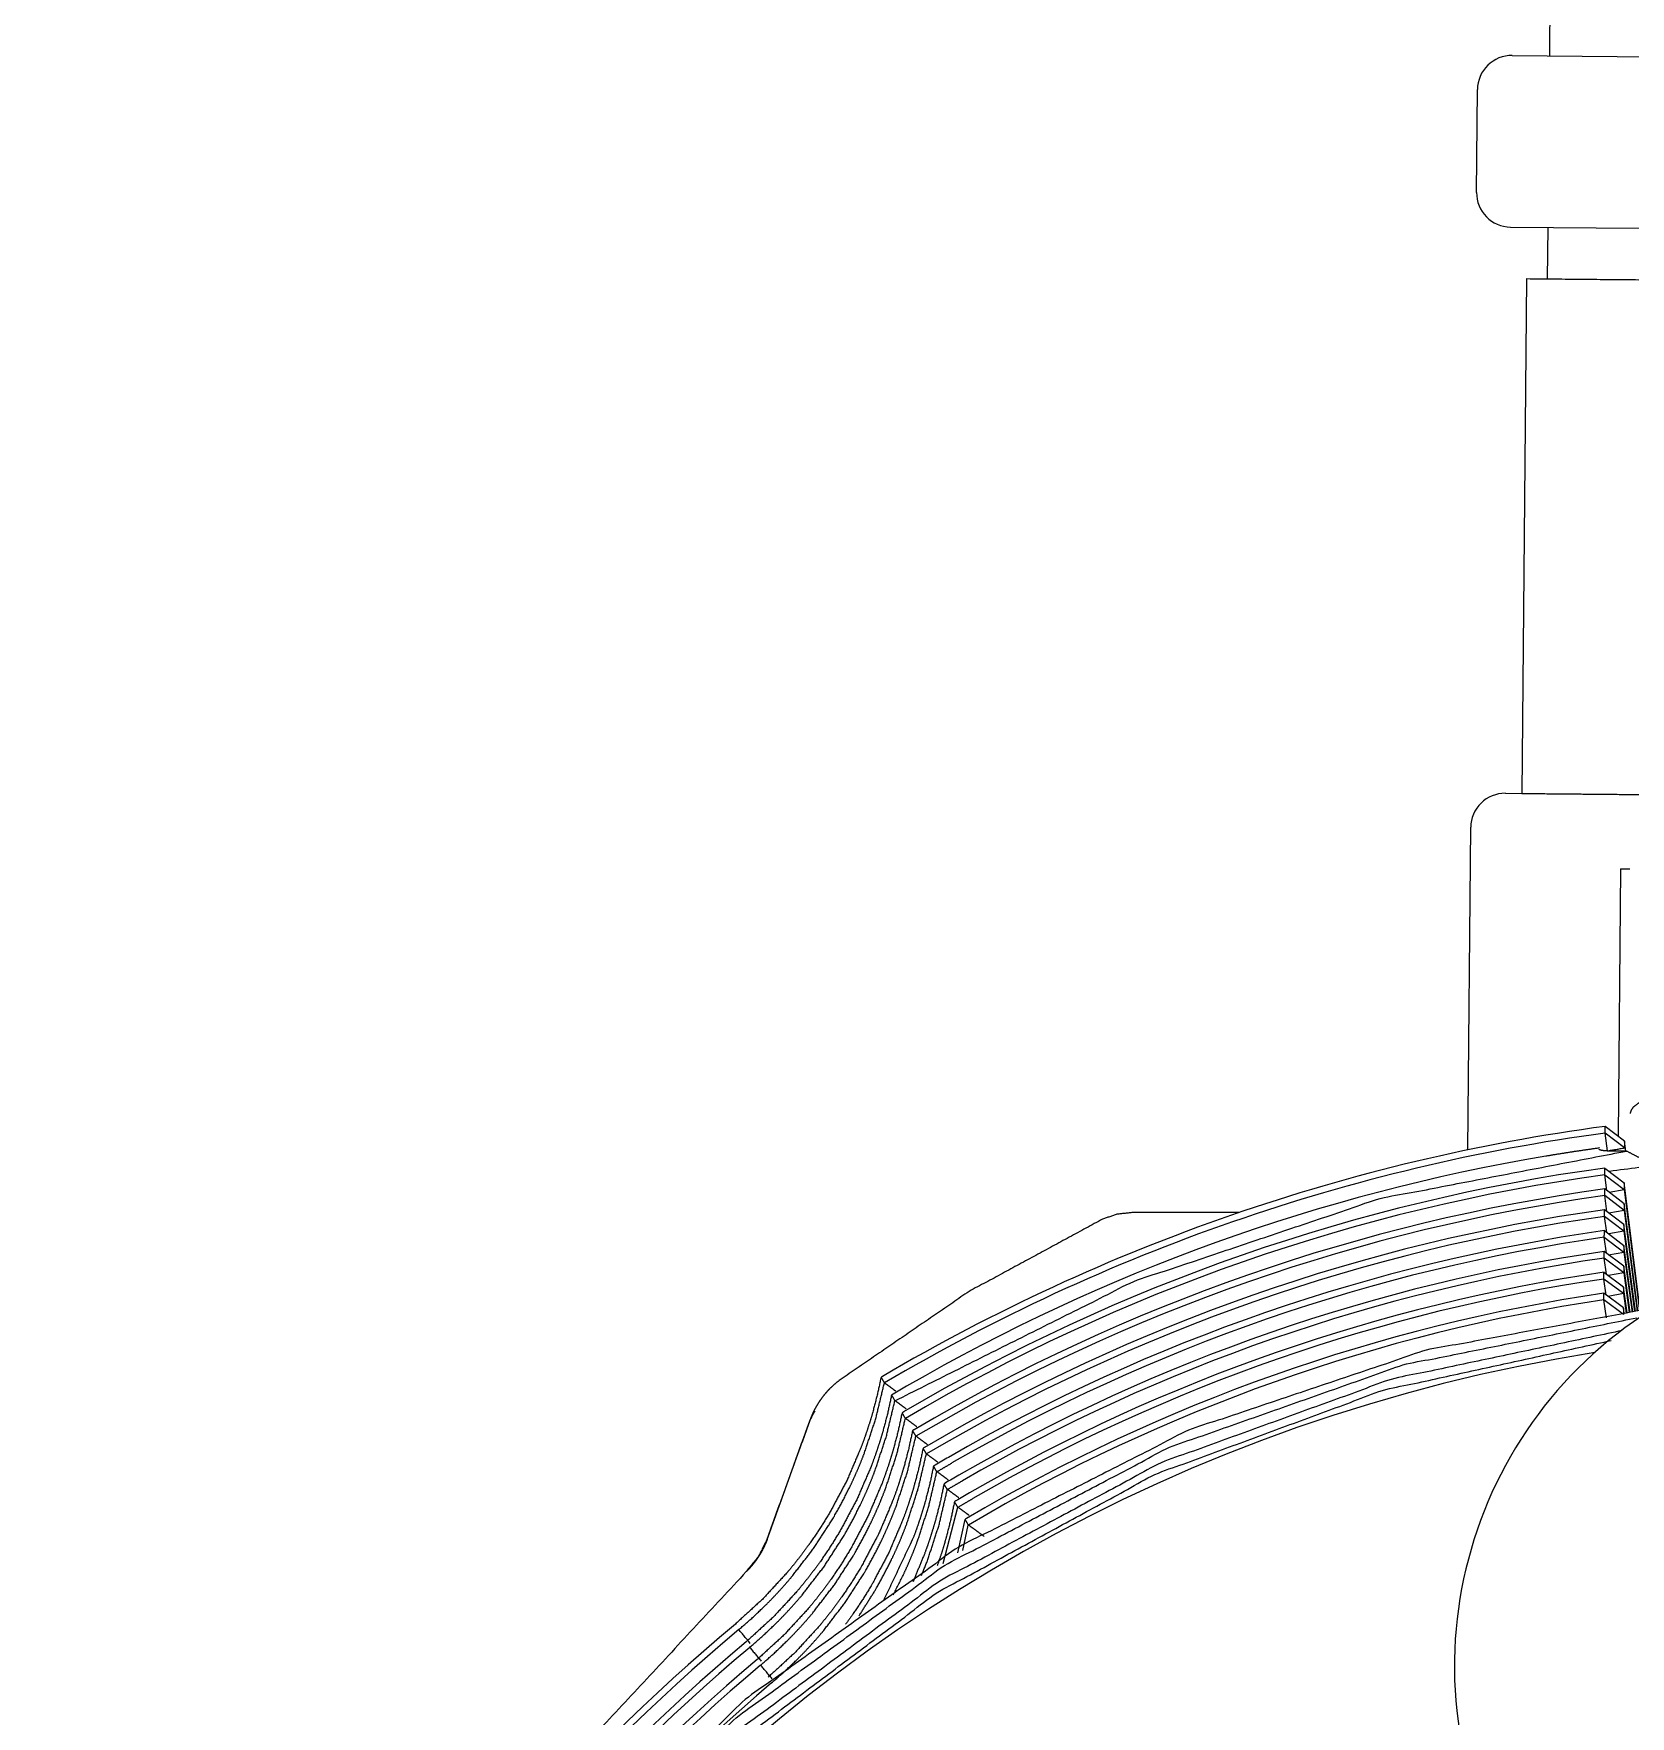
# Paper-space layout 'A3_1' of a CAD drawing. Header units: millimetres. Extents: x 0 to 420, y 0 to 297.
# Drawn here: x 182.39 to 191.7, y 44.31 to 54.12 of the extents above; entities that cross this region are included whole.
import ezdxf

# ---------------------------------------------------------------- set-up
doc = ezdxf.new("R2010")
doc.units = ezdxf.units.MM
doc.layers.add('170', color=7, linetype='Continuous', true_color=0xffffff)

psp = doc.layouts.new('A3_1')

# ---------------------------------------------------------------- linework, layer by layer
at = {"layer": '170', "color": 155, "linetype": 'Continuous', "lineweight": 13}
for p, q in [((191.3917, 72.0734), (191.2268, 53.9902)), ((191.0097, 53.9922), (191.8253, 53.9848)), ((190.8024, 53.1941), (190.8078, 53.794)), ((191.0005, 52.9922), (191.7505, 52.9854)), ((191.2177, 52.9904), (191.2149, 52.6904)), ((191.0942, 52.6914), (191.0668, 49.6915)), ((190.9704, 49.6924), (191.7204, 49.6855)), ((190.7515, 47.6141), (190.7686, 49.4942)), ((191.6414, 49.252), (191.6272, 47.6938)), ((191.5654, 47.6087), (191.5525, 47.7127)), ((191.6645, 47.626), (191.5525, 47.7127)), ((191.6648, 47.6647), (191.5528, 47.7516)), ((191.6716, 47.6076), (191.6648, 47.6647)), ((191.5624, 47.3774), (191.5503, 47.4698)), ((191.5503, 47.4698), (191.6629, 47.3834)), ((191.5506, 47.5087), (191.6632, 47.4222)), ((191.6624, 47.3009), (191.5495, 47.3872)), ((191.5749, 47.3678), (191.6629, 47.3834)), ((191.6629, 47.3834), (191.7523, 46.6775)), ((191.7566, 46.6782), (191.6632, 47.4222)), ((191.6617, 47.1796), (191.5484, 47.2657)), ((191.5617, 47.2556), (191.5492, 47.3483)), ((191.6622, 47.2621), (191.5492, 47.3483)), ((191.6624, 47.3009), (191.6622, 47.2621)), ((191.743, 46.6758), (191.6624, 47.3009)), ((189.4186, 47.249), (188.794, 47.249)), ((191.5609, 47.1338), (191.5481, 47.2268)), ((191.6614, 47.1408), (191.5481, 47.2268)), ((191.6622, 47.2621), (191.5738, 47.2464)), ((191.6617, 47.1796), (191.6614, 47.1408)), ((191.7286, 46.6732), (191.6617, 47.1796)), ((191.6622, 47.2621), (191.7385, 46.675)), ((191.5602, 47.0121), (191.547, 47.1052)), ((191.547, 47.1052), (191.6606, 47.0194)), ((191.5473, 47.1441), (191.6609, 47.0582)), ((191.6614, 47.1408), (191.5728, 47.1248)), ((191.6614, 47.1408), (191.7238, 46.6724)), ((191.5594, 46.8903), (191.5459, 46.9836)), ((191.6598, 46.898), (191.5459, 46.9836)), ((191.6601, 46.9368), (191.5462, 47.0226)), ((191.5718, 47.0033), (191.6606, 47.0194)), ((191.6609, 47.0582), (191.6606, 47.0194)), ((191.6606, 47.0194), (191.7084, 46.6697)), ((191.7134, 46.6706), (191.6609, 47.0582)), ((191.6593, 46.8154), (191.5451, 46.9009)), ((191.6598, 46.898), (191.5708, 46.8817)), ((191.6601, 46.9368), (191.6598, 46.898)), ((191.6598, 46.898), (191.6922, 46.6668)), ((191.6975, 46.6677), (191.6601, 46.9368)), ((191.6585, 46.694), (191.544, 46.7793)), ((191.5587, 46.7684), (191.5448, 46.862)), ((191.659, 46.7766), (191.5448, 46.862)), ((191.659, 46.7766), (191.5698, 46.7601)), ((191.6593, 46.8154), (191.659, 46.7766)), ((191.659, 46.7766), (191.6752, 46.6638)), ((191.6807, 46.6648), (191.6593, 46.8154)), ((191.5594, 46.6367), (191.5437, 46.7404)), ((191.6583, 46.6552), (191.5437, 46.7404)), ((191.6585, 46.694), (191.6583, 46.6552)), ((191.6632, 46.6617), (191.6585, 46.694)), ((187.6952, 45.2045), (187.7798, 45.532)), ((187.8215, 45.4608), (187.777, 45.2661)), ((187.8085, 45.2799), (187.8409, 45.4285))]:
    psp.add_line(p, q, dxfattribs=at)
for centre, radius, start, end in [((191.0078, 53.7922), 0.2, 89.47733, 179.47733), ((191.0024, 53.1922), 0.2, 179.47733, 269.47733), ((190.9686, 49.4924), 0.2, 89.47733, 179.47733), ((193.0512, 36.6067), 11.2452, 97.65711, 120.51444), ((193.0512, 36.6067), 11.2067, 97.68507, 120.5658), ((193.0512, 36.6067), 11.125, 99.54835, 120.04641), ((193.0512, 36.6067), 11.0048, 97.83694, 120.51343), ((193.0512, 36.6067), 10.9663, 97.86615, 120.56574), ((193.0512, 36.6067), 10.9817, 96.81187, 97.71797), ((193.0512, 36.6067), 10.8846, 97.92985, 120.5129), ((193.0512, 36.6067), 10.8461, 97.95974, 120.56571), ((193.0512, 36.6067), 10.7644, 98.02487, 120.51237), ((193.0512, 36.6067), 10.726, 98.05544, 120.56567), ((193.0512, 36.6067), 10.6442, 98.12205, 120.02282), ((193.0512, 36.6067), 10.6058, 98.15333, 120.01888), ((193.0512, 36.6067), 10.524, 98.22147, 120.01658), ((193.0512, 36.6067), 10.4856, 98.25349, 120.01256), ((193.1241, 44.6063), 2.45, 22, 202), ((193.0512, 36.6067), 10.4039, 98.32321, 120.01019), ((193.0512, 36.6067), 10.2837, 98.42736, 120.51015), ((193.0512, 36.6067), 10.3654, 98.356, 120.00609), ((193.0512, 36.6067), 10.2452, 98.46094, 120.56554), ((193.0512, 36.6067), 9.95, 99.0117, 179.47733), ((193.0512, 36.6067), 11.125, 120.04641, 120.51394), ((193.0512, 36.6067), 10.6442, 120.02282, 120.51183), ((193.0512, 36.6067), 10.524, 120.01658, 120.51128), ((193.0512, 36.6067), 10.4039, 120.01019, 120.51072), ((193.6972, 36.2258), 11.2447, 129.90658, 169.04807), ((193.6972, 36.2258), 11.2067, 129.935, 169.01965), ((193.6972, 36.2258), 11.1246, 129.99696, 168.95769), ((193.6972, 36.2258), 11.0865, 130.02594, 168.92871), ((193.6972, 36.2258), 11.0044, 130.08912, 168.86554), ((193.6972, 36.2258), 10.9663, 130.11867, 168.83598), ((193.6972, 36.2258), 10.8461, 130.21324, 168.74141)]:
    psp.add_arc(centre, radius, start, end, dxfattribs=at)
for points in [[(191.0942, 52.6914), (191.7486, 52.6854)], [(191.0668, 49.6915), (191.7781, 49.685)], [(191.6415, 49.252), (191.6962, 49.2515)], [(191.5525, 47.7127), (191.5528, 47.7516)], [(191.5653, 47.6087), (191.6645, 47.626)], [(191.5503, 47.4698), (191.5506, 47.5087)], [(191.5492, 47.3483), (191.5495, 47.3872)], [(191.6632, 47.4222), (191.663, 47.3834)], [(191.5481, 47.2268), (191.5484, 47.2657)], [(191.547, 47.1052), (191.5473, 47.1441)], [(191.5459, 46.9836), (191.5462, 47.0226)], [(187.3936, 46.1853), (187.413, 46.1525)], [(187.4025, 46.1909), (187.3937, 46.1854)], [(186.9457, 46.0916), (186.9174, 46.0379)], [(187.4636, 46.0874), (187.4549, 46.0819)], [(186.9171, 46.0376), (186.6647, 45.3386)], [(186.918, 46.0395), (186.6697, 45.3472)], [(187.4547, 46.0818), (187.4741, 46.049)], [(187.5159, 45.9783), (187.5352, 45.9455)], [(187.5247, 45.9839), (187.516, 45.9784)], [(187.577, 45.8748), (187.5963, 45.842)], [(187.5858, 45.8804), (187.5771, 45.8749)], [(187.6575, 45.7385), (187.6381, 45.7713)], [(187.7797, 45.5316), (187.7603, 45.5643)], [(187.7691, 45.5699), (187.7605, 45.5644)], [(187.8215, 45.4608), (187.8408, 45.4281)], [(186.5703, 44.7389), (186.5035, 44.8188)], [(186.5671, 44.7153), (186.6341, 44.6355)], [(186.698, 44.5322), (186.6308, 44.6118)]]:
    psp.add_open_spline(points, degree=1, dxfattribs=at)
for points, knots in [([(195.2105, 48.0988), (195.1674, 48.0905), (195.0989, 48.0859), (195.0007, 48.0814), (194.8901, 48.0774), (194.7599, 48.0734), (194.6317, 48.0699), (194.4909, 48.0664), (194.362, 48.0633), (194.1089, 48.0576), (193.7574, 48.0497), (193.5218, 48.0442), (193.2768, 48.0383), (193.0376, 48.0319), (192.9182, 48.0284), (192.8021, 48.0249), (192.6797, 48.0209), (192.5611, 48.0165), (192.4223, 48.0102), (192.2903, 48.0021), (192.1442, 47.989), (192.0139, 47.971), (191.8855, 47.9429), (191.7859, 47.9078), (191.7437, 47.8854), (191.7141, 47.8614), (191.7027, 47.8447), (191.6974, 47.8273)], [0, 0, 0.012321, 0.031579, 0.05919, 0.090244, 0.126815, 0.162836, 0.202362, 0.238554, 0.309642, 0.408348, 0.474515, 0.543296, 0.610478, 0.644016, 0.676616, 0.711006, 0.74432, 0.78334, 0.820468, 0.86165, 0.898554, 0.935463, 0.965119, 0.978513, 0.989226, 0.994905, 1, 1]), ([(191.6648, 47.6647), (191.6646, 47.6453), (191.6645, 47.626)], [0, 0, 0.499998, 1, 1]), ([(187.4134, 46.1527), (188.8054, 46.848), (190.2411, 47.3312), (191.6765, 47.6077)], [0, 0, 0.343286, 0.67749, 1, 1]), ([(191.518, 47.6255), (191.3621, 47.6027), (191.2057, 47.5776)], [0, 0, 0.498827, 1, 1]), ([(191.6764, 47.6076), (191.634, 47.6068), (191.5979, 47.6068), (191.5822, 47.6072), (191.5681, 47.6077), (191.5557, 47.6084), (191.5449, 47.6094), (191.5282, 47.612), (191.5181, 47.6155), (191.5165, 47.6166)], [0, 0, 0.263512, 0.487342, 0.584718, 0.672131, 0.749489, 0.816589, 0.921366, 0.988046, 1, 1]), ([(191.7735, 47.5574), (191.725, 47.582), (191.6765, 47.6076)], [0, 0, 0.497817, 1, 1]), ([(188.6237, 47.2109), (187.8454, 46.789), (187.0874, 46.27)], [0, 0, 0.490735, 1, 1]), ([(188.794, 47.249), (188.7068, 47.2392), (188.6237, 47.2109)], [0, 0, 0.499945, 1, 1]), ([(191.5448, 46.862), (191.545, 46.8815), (191.5451, 46.9009)], [0, 0, 0.49993, 1, 1]), ([(191.5437, 46.7404), (191.5439, 46.7598), (191.544, 46.7793)], [0, 0, 0.500062, 1, 1]), ([(191.8932, 46.704), (190.5095, 46.4472), (189.1245, 45.981), (187.7851, 45.2995), (186.5406, 44.4111), (185.4373, 43.339), (184.5128, 42.1196), (183.7923, 40.7982), (183.2859, 39.4238), (182.9898, 38.0438), (182.8881, 36.6994), (182.9648, 35.3572), (183.2341, 33.9759), (183.7125, 32.5961), (184.4048, 31.2647), (185.3019, 30.0305), (186.38, 28.9391), (187.6025, 28.0272), (188.924, 27.3189), (190.2959, 26.8238), (191.6713, 26.5373)], [0, 0, 0.047935, 0.097711, 0.148898, 0.200978, 0.253376, 0.305497, 0.356763, 0.406652, 0.454727, 0.500648, 0.546439, 0.594373, 0.644114, 0.695227, 0.747198, 0.799452, 0.851399, 0.902468, 0.952145, 1, 1]), ([(191.5662, 26.6009), (190.2072, 26.8993), (188.855, 27.4027), (187.5551, 28.1147), (186.355, 29.025), (185.2981, 30.1096), (184.4197, 31.3323), (183.7423, 32.6486), (183.2745, 34.0111), (183.0111, 35.3743), (182.9362, 36.6989), (183.0351, 38.0208), (183.3227, 39.3778), (183.8145, 40.7303), (184.5145, 42.0331), (185.4135, 43.2389), (186.4882, 44.304), (187.703, 45.1926), (189.0139, 45.8815), (190.3738, 46.3613), (191.7369, 46.6363)], [0, 0, 0.048069, 0.09792, 0.149122, 0.201163, 0.253482, 0.305494, 0.356637, 0.406406, 0.454373, 0.500211, 0.546006, 0.593928, 0.643648, 0.694743, 0.746706, 0.798977, 0.850976, 0.902139, 0.951957, 1, 1]), ([(191.6516, 46.5617), (190.3052, 46.2773), (188.9647, 45.7915), (187.6747, 45.101), (186.4811, 44.2156), (185.4265, 43.1585), (184.5451, 41.9647), (183.8592, 40.6772), (183.3775, 39.3418), (183.0957, 38.0028), (182.9987, 36.6984), (183.072, 35.3918), (183.3296, 34.0471), (183.7873, 32.7026), (184.4503, 31.4023), (185.3106, 30.1923), (186.3467, 29.116), (187.5248, 28.209), (188.803, 27.4955), (190.1351, 26.986), (191.4767, 26.6778)], [0, 0, 0.048161, 0.098061, 0.149271, 0.201284, 0.253544, 0.305477, 0.356534, 0.406216, 0.454107, 0.499885, 0.545686, 0.593602, 0.643311, 0.694394, 0.746354, 0.798639, 0.850676, 0.901906, 0.951824, 1, 1]), ([(191.4081, 26.7377), (190.08, 27.0532), (188.7633, 27.5673), (187.5019, 28.2819), (186.3407, 29.1861), (185.3205, 30.2559), (184.474, 31.4561), (183.822, 32.7441), (183.372, 34.0748), (183.1188, 35.4052), (183.0468, 36.6979), (183.1423, 37.989), (183.4197, 39.3144), (183.8939, 40.6366), (184.5691, 41.9124), (185.4371, 43.0969), (186.4764, 44.1478), (187.6538, 45.0307), (188.9279, 45.7223), (190.2535, 46.2124), (191.587, 46.5038)], [0, 0, 0.048257, 0.098225, 0.149475, 0.201505, 0.253763, 0.305682, 0.356717, 0.406378, 0.454253, 0.500024, 0.545791, 0.593661, 0.643316, 0.694345, 0.746258, 0.798511, 0.850536, 0.901782, 0.951746, 1, 1]), ([(187.3325, 46.2888), (187.3097, 46.1843), (187.2825, 46.081), (187.2673, 46.0297), (187.2509, 45.9788), (187.2335, 45.9283), (187.2151, 45.8784), (187.1313, 45.6839), (187.0318, 45.4978), (186.9761, 45.4079), (186.9165, 45.32), (186.8851, 45.2769), (186.8527, 45.2344), (186.8195, 45.1925), (186.7854, 45.1515), (186.6409, 44.9952), (186.4833, 44.8515)], [0, 0, 0.062834, 0.125614, 0.157028, 0.188456, 0.219838, 0.251119, 0.375546, 0.499569, 0.561715, 0.624104, 0.655431, 0.68684, 0.718236, 0.749588, 0.874668, 1, 1]), ([(187.3325, 46.2888), (187.3422, 46.2724), (187.3518, 46.256)], [0, 0, 0.50008, 1, 1]), ([(187.3414, 46.2944), (187.337, 46.2916), (187.3326, 46.2888)], [0, 0, 0.500705, 1, 1]), ([(186.5035, 44.8188), (186.5839, 44.8891), (186.6613, 44.9629), (186.6988, 45.001), (186.7355, 45.0399), (186.7713, 45.0795), (186.8061, 45.1197), (186.9359, 45.2869), (187.0509, 45.4639), (187.1027, 45.5562), (187.1508, 45.6509), (187.1734, 45.6992), (187.1951, 45.7481), (187.2156, 45.7974), (187.2351, 45.847), (187.3021, 46.049), (187.3519, 46.2564)], [0, 0, 0.062835, 0.125634, 0.157063, 0.18849, 0.219842, 0.251115, 0.375494, 0.49953, 0.561708, 0.624132, 0.655492, 0.686907, 0.718295, 0.749627, 0.874671, 1, 1]), ([(187.3936, 46.1853), (187.371, 46.0809), (187.3439, 45.9776), (187.3287, 45.9264), (187.3124, 45.8755), (187.2951, 45.825), (187.2767, 45.7751), (187.1933, 45.5807), (187.0941, 45.3946), (187.0386, 45.3047), (186.9791, 45.2168), (186.9478, 45.1737), (186.9155, 45.1312), (186.8824, 45.0893), (186.8484, 45.0482), (186.7042, 44.8919), (186.547, 44.7481)], [0, 0, 0.062834, 0.125615, 0.157027, 0.18846, 0.219841, 0.251123, 0.375546, 0.499566, 0.561718, 0.624105, 0.655425, 0.686835, 0.718241, 0.749587, 0.874667, 1, 1]), ([(187.0874, 46.27), (187.0593, 46.247), (187.0329, 46.2222), (187.0204, 46.209), (187.0084, 46.1954), (186.9968, 46.1814), (186.9858, 46.167), (186.9753, 46.1522), (186.9654, 46.137), (186.9561, 46.1214), (186.9473, 46.1056), (186.9315, 46.0732), (186.918, 46.0395)], [0, 0, 0.125133, 0.250164, 0.312823, 0.375414, 0.437965, 0.500482, 0.563107, 0.625712, 0.688147, 0.750463, 0.875018, 1, 1]), ([(187.3529, 46.257), (187.376, 46.2401), (187.3989, 46.2231), (187.4181, 46.2089)], [0, 0, 0.352522, 0.704845, 1, 1]), ([(186.5671, 44.7153), (186.6474, 44.7858), (186.7246, 44.8595), (186.7621, 44.8977), (186.7987, 44.9366), (186.8343, 44.9762), (186.8691, 45.0165), (186.9986, 45.1837), (187.1131, 45.3607), (187.1649, 45.453), (187.2128, 45.5477), (187.2353, 45.596), (187.2569, 45.6448), (187.2774, 45.6941), (187.2967, 45.7438), (187.3635, 45.9456), (187.413, 46.1529)], [0, 0, 0.062841, 0.125635, 0.157064, 0.188493, 0.21985, 0.251112, 0.375496, 0.499528, 0.561709, 0.624129, 0.655485, 0.686902, 0.718291, 0.749622, 0.874672, 1, 1]), ([(187.4141, 46.1535), (187.4371, 46.1366), (187.4601, 46.1196), (187.4792, 46.1054)], [0, 0, 0.352722, 0.705412, 1, 1]), ([(187.4547, 46.0818), (187.4322, 45.9774), (187.4053, 45.8742), (187.3902, 45.823), (187.374, 45.7722), (187.3567, 45.7217), (187.3384, 45.6718), (187.2553, 45.4774), (187.1564, 45.2914), (187.101, 45.2015), (187.0417, 45.1136), (187.0105, 45.0705), (186.9784, 45.028), (186.9453, 44.9861), (186.9114, 44.945), (186.7676, 44.7885), (186.6107, 44.6446)], [0, 0, 0.062832, 0.125614, 0.157024, 0.188458, 0.219837, 0.251124, 0.375547, 0.499568, 0.56172, 0.624101, 0.65542, 0.686829, 0.718233, 0.749579, 0.874664, 1, 1]), ([(186.6308, 44.6118), (186.711, 44.6824), (186.788, 44.7562), (186.8253, 44.7944), (186.8618, 44.8333), (186.8974, 44.8729), (186.9321, 44.9132), (187.0612, 45.0805), (187.1755, 45.2575), (187.227, 45.3497), (187.2748, 45.4444), (187.2972, 45.4927), (187.3187, 45.5416), (187.3391, 45.5909), (187.3584, 45.6405), (187.4249, 45.8422), (187.4741, 46.0494)], [0, 0, 0.062838, 0.125629, 0.157053, 0.188486, 0.219844, 0.25111, 0.375494, 0.499526, 0.561701, 0.624124, 0.655478, 0.686894, 0.718282, 0.749618, 0.87467, 1, 1]), ([(187.4752, 46.0501), (187.4982, 46.0332), (187.5212, 46.0162), (187.5404, 46.002)], [0, 0, 0.352649, 0.705509, 1, 1]), ([(187.5159, 45.9783), (187.4935, 45.874), (187.4667, 45.7709), (187.4516, 45.7197), (187.4355, 45.6688), (187.4183, 45.6184), (187.4001, 45.5685), (187.3173, 45.3742), (187.2187, 45.1882), (187.1635, 45.0983), (187.1044, 45.0105), (187.0733, 44.9673), (187.0412, 44.9247), (187.0082, 44.8829), (186.9744, 44.8418), (186.831, 44.6852), (186.6744, 44.5411)], [0, 0, 0.062831, 0.125613, 0.157024, 0.188455, 0.219838, 0.25112, 0.375547, 0.499568, 0.561712, 0.624094, 0.655416, 0.686818, 0.718226, 0.749576, 0.874666, 1, 1]), ([(186.6946, 44.5084), (186.7746, 44.579), (186.8514, 44.6529), (186.8886, 44.6911), (186.9251, 44.73), (186.9606, 44.7697), (186.9951, 44.81), (187.1239, 44.9773), (187.2378, 45.1544), (187.2892, 45.2466), (187.3368, 45.3412), (187.3591, 45.3895), (187.3805, 45.4383), (187.4009, 45.4876), (187.4201, 45.5372), (187.4863, 45.7389), (187.5353, 45.9459)], [0, 0, 0.062837, 0.125628, 0.157055, 0.188483, 0.219844, 0.251106, 0.375492, 0.499528, 0.561703, 0.624122, 0.655469, 0.686883, 0.718276, 0.749612, 0.874668, 1, 1]), ([(187.5363, 45.9466), (187.5594, 45.9297), (187.5824, 45.9127), (187.6015, 45.8985)], [0, 0, 0.352937, 0.705842, 1, 1]), ([(187.577, 45.8748), (187.5547, 45.7706), (187.5281, 45.6675), (187.5131, 45.6164), (187.497, 45.5655), (187.4799, 45.5151), (187.4618, 45.4653), (187.3793, 45.271), (187.2811, 45.085), (187.2261, 44.9951), (187.1671, 44.9073), (187.1257, 44.8501)], [0, 0, 0.09438, 0.18868, 0.235866, 0.283076, 0.330217, 0.377209, 0.564114, 0.750401, 0.843749, 0.937445, 1, 1]), ([(187.2035, 44.8984), (187.3002, 45.0512), (187.3513, 45.1434), (187.3988, 45.238), (187.4211, 45.2863), (187.4424, 45.3351), (187.4627, 45.3843), (187.4818, 45.4339), (187.5477, 45.6355), (187.5964, 45.8424)], [0, 0, 0.175633, 0.278035, 0.380849, 0.432488, 0.484233, 0.535942, 0.587556, 0.79355, 1, 1]), ([(187.5974, 45.8431), (187.6205, 45.8262), (187.6435, 45.8092), (187.6626, 45.7951)], [0, 0, 0.353201, 0.706407, 1, 1]), ([(187.6381, 45.7713), (187.616, 45.6672), (187.5895, 45.5641), (187.5746, 45.513), (187.5586, 45.4622), (187.5416, 45.4119), (187.5235, 45.362), (187.3459, 44.9861)], [0, 0, 0.126572, 0.25303, 0.316308, 0.379615, 0.442835, 0.505853, 1, 1]), ([(187.4033, 45.021), (187.4608, 45.1348), (187.483, 45.183), (187.5043, 45.2319), (187.5244, 45.2811), (187.5435, 45.3306), (187.6091, 45.5321), (187.6575, 45.7389)], [0, 0, 0.16677, 0.236256, 0.305896, 0.37548, 0.444942, 0.722176, 1, 1]), ([(187.6469, 45.7769), (187.6426, 45.7742), (187.6382, 45.7714)], [0, 0, 0.500711, 1, 1]), ([(187.6579, 45.7387), (187.7015, 45.7644), (187.7453, 45.7898)], [0, 0, 0.500201, 1, 1]), ([(187.6586, 45.7396), (187.6817, 45.7227), (187.7047, 45.7058), (187.7238, 45.6917)], [0, 0, 0.353455, 0.706914, 1, 1]), ([(187.6992, 45.6678), (187.6773, 45.5637), (187.6509, 45.4608), (187.6361, 45.4097), (187.6202, 45.3589), (187.6032, 45.3086), (187.5852, 45.2587), (187.5183, 45.0968)], [0, 0, 0.177202, 0.354253, 0.442834, 0.531474, 0.619985, 0.708203, 1, 1]), ([(187.5682, 45.1336), (187.6052, 45.2274), (187.6705, 45.4288), (187.7186, 45.6354)], [0, 0, 0.19214, 0.595638, 1, 1]), ([(187.7186, 45.6351), (187.7089, 45.6514), (187.6992, 45.6678)], [0, 0, 0.50008, 1, 1]), ([(187.708, 45.6734), (187.7037, 45.6707), (187.6994, 45.6679)], [0, 0, 0.499728, 1, 1]), ([(187.719, 45.6353), (187.7626, 45.6609), (187.8064, 45.6863)], [0, 0, 0.500214, 1, 1]), ([(187.7197, 45.6361), (187.7428, 45.6192), (187.7658, 45.6023), (187.7849, 45.5882)], [0, 0, 0.35372, 0.707236, 1, 1]), ([(187.7603, 45.5643), (187.7385, 45.4603), (187.7123, 45.3574), (187.6976, 45.3064), (187.6817, 45.2556), (187.6594, 45.1898)], [0, 0, 0.273747, 0.547258, 0.684108, 0.821043, 1, 1]), ([(187.7801, 45.5318), (187.8238, 45.5574), (187.8675, 45.5828)], [0, 0, 0.500125, 1, 1]), ([(187.7808, 45.5326), (187.8039, 45.5158), (187.827, 45.4988), (187.846, 45.4848)], [0, 0, 0.353984, 0.707803, 1, 1]), ([(187.8302, 45.4665), (187.8259, 45.4637), (187.8216, 45.4609)], [0, 0, 0.49915, 1, 1]), ([(187.8419, 45.4292), (187.8651, 45.4123), (187.8882, 45.3954), (187.9112, 45.3784), (187.9342, 45.3613)], [0, 0, 0.250215, 0.500139, 0.750067, 1, 1]), ([(186.6685, 45.3467), (186.6177, 45.2444), (186.5452, 45.1559)], [0, 0, 0.4997, 1, 1]), ([(186.6698, 45.3471), (186.6594, 45.3205), (186.6474, 45.2946), (186.634, 45.2694), (186.6191, 45.2449), (186.603, 45.2213), (186.5856, 45.1987), (186.5669, 45.1771), (186.5469, 45.1566)], [0, 0, 0.125014, 0.249898, 0.374921, 0.499995, 0.625012, 0.750066, 0.874998, 1, 1]), ([(186.5469, 45.1567), (185.388, 43.9079), (184.3933, 42.5642), (183.5629, 41.1258), (182.8966, 39.5926), (182.3945, 37.9646)], [0, 0, 0.202534, 0.401273, 0.598727, 0.797464, 1, 1])]:
    psp.add_open_spline(points, degree=1, knots=knots, dxfattribs=at)

doc.saveas('drawing.dxf')
